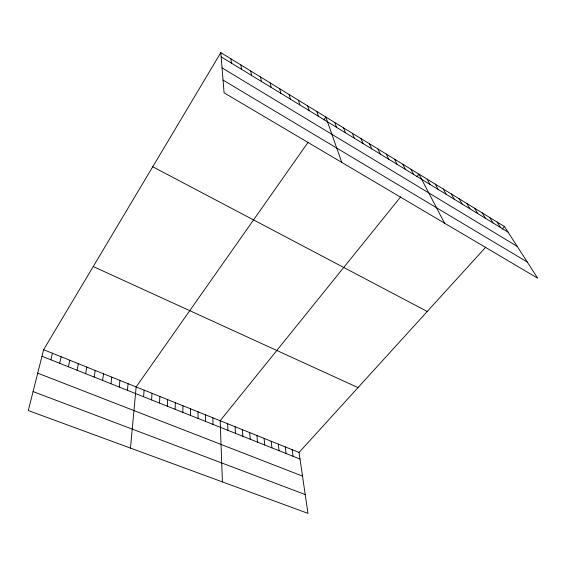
<?xml version="1.0" encoding="UTF-8"?>
<svg xmlns="http://www.w3.org/2000/svg" width="566" height="566" viewBox="0 0 566 566"><rect width="100%" height="100%" fill="white"/><g stroke="black" fill="none" stroke-linecap="round" stroke-linejoin="round"><path stroke-width="0.85" d="M190.473 415.416L190.523 408.801M182.825 412.373L182.952 405.758M175.113 409.296L175.319 402.688M167.338 406.197L167.621 399.589M159.485 403.07L159.853 396.462M151.575 399.921L152.021 393.313M143.587 396.738L144.118 390.137M130.463 448.095L136.144 386.932L308.13 142.257M127.4 390.285L128.1 383.691M119.2 387.024L119.985 380.43M110.929 383.727L111.806 377.14M102.58 380.402L103.55 373.822M94.154 377.041L95.215 370.468M85.657 373.659L86.81 367.086M77.082 370.242L78.327 363.676M68.422 366.789L69.767 360.238M59.692 363.308L61.135 356.764M50.876 359.799L52.419 353.255M220.804 52.645L224.101 92.845L537.7 278.231L504.483 226.563L220.804 52.645L43.617 349.717L28.3 410.541L307.968 513.355L299.046 452.446L485.798 247.101M323.858 119.886L325.846 117.049L341.772 162.407M400.721 196.777L220.174 420.722L222.396 481.892M416.909 176.705L418.974 174.137L444.558 223.174M502.191 229.074L504.483 226.563M33.076 391.587L305.215 494.543M37.717 373.157L302.513 476.112M41.976 356.255L300.015 459.061M43.617 349.717L299.046 452.446M93.227 266.544L358.023 387.604M152.735 166.772L427.245 311.484M223.054 80.082L527.307 262.065M222.056 67.885L517.232 246.401M221.15 56.862L508.027 232.081M497.104 222.035L500.585 227.532M489.647 217.464L493.057 222.933M482.112 212.844L485.458 218.292M474.506 208.182L477.775 213.601M466.816 203.47L470.013 208.861M459.047 198.708L462.167 204.071M451.201 193.897L454.243 199.232M443.27 189.037L446.234 194.336M435.261 184.12L438.141 189.391M427.16 179.153L429.962 184.396M410.951 169.22L413.583 174.392M402.836 164.246L405.383 169.39M394.643 159.223L397.099 164.324M386.359 154.143L388.729 159.216M377.989 149.014L380.267 154.044M369.527 143.828L371.713 148.823M360.981 138.585L363.068 143.545M352.342 133.286L354.33 138.203M343.604 127.93L345.493 132.805M334.775 122.518L336.558 127.35M316.826 111.516L318.396 116.256M307.699 105.92L309.163 110.618M298.473 100.267L299.824 104.915M289.141 94.543L290.379 99.142M279.71 88.763L280.828 93.312M270.173 82.912L271.164 87.412M260.523 76.997L261.393 81.44M250.759 71.012L251.509 75.405M240.89 64.963L241.505 69.293M292.176 449.68L293.082 456.302M285.243 446.892L286.092 453.515M278.253 444.084L279.038 450.706M230.907 58.843L231.388 63.116M271.206 441.247L271.928 447.869M264.096 438.388L264.754 445.01M256.929 435.509L257.523 442.131M249.705 432.601L250.229 439.223M242.418 429.665L242.871 436.294M235.067 426.714L235.449 433.337M227.652 423.729L227.964 430.358M212.851 417.779L213.021 424.401M205.472 414.814L205.571 421.437M198.029 411.822L198.058 418.437"/></g></svg>
